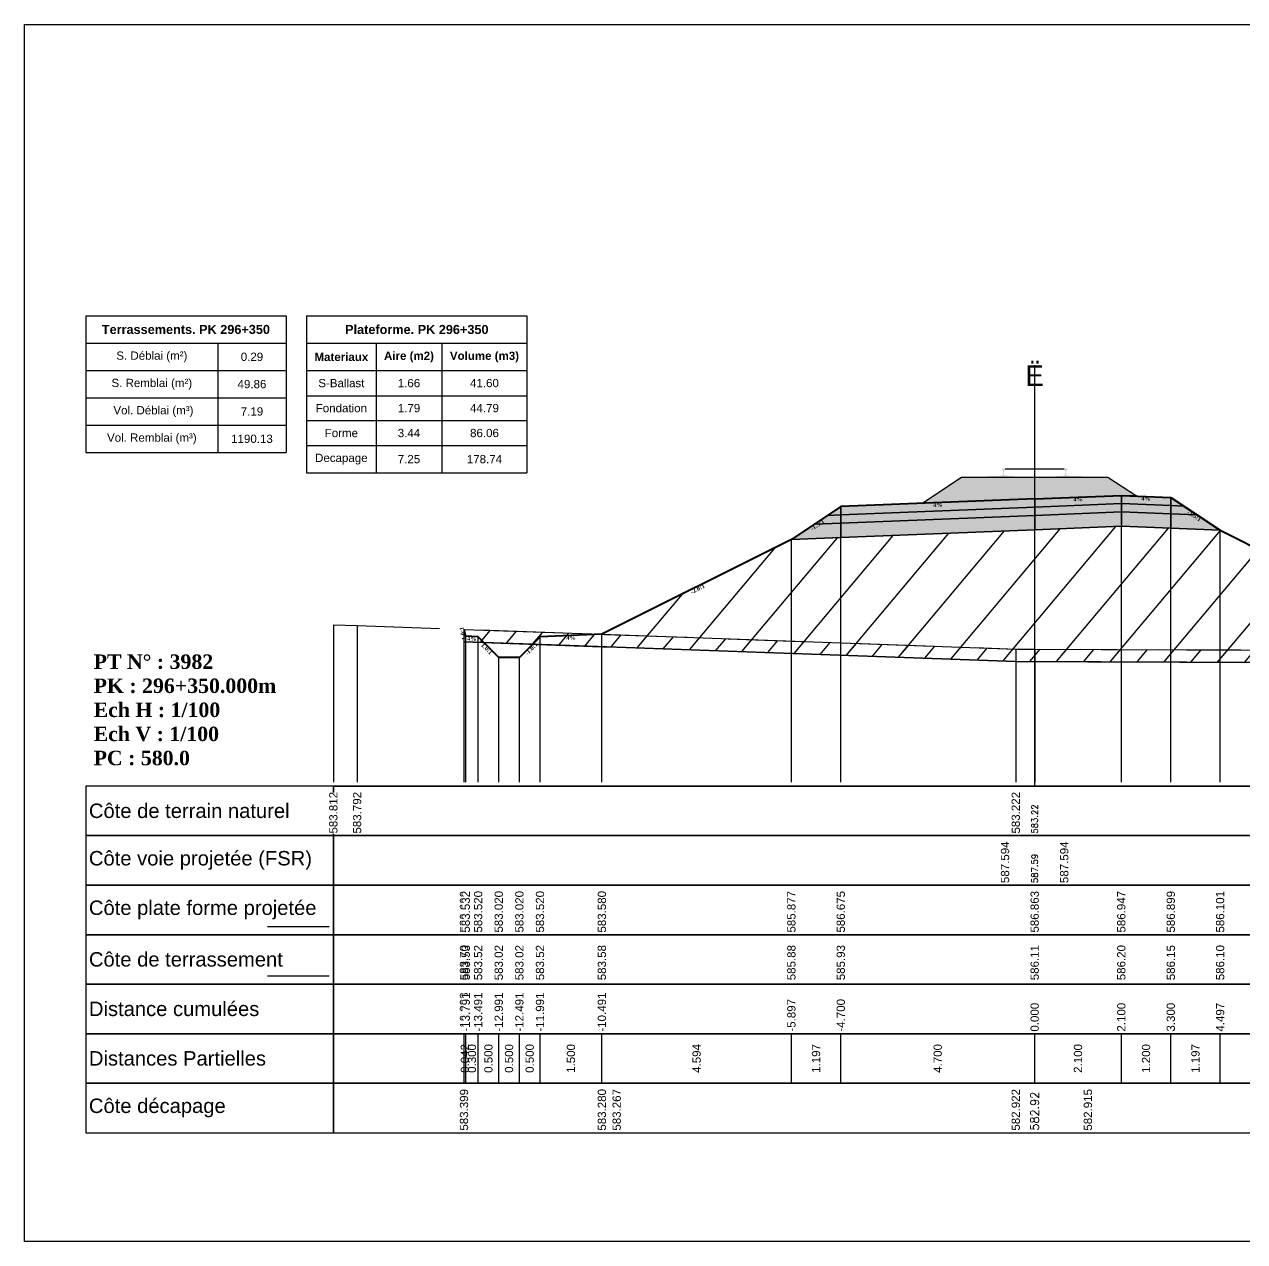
# Model space of a CAD drawing. Header units: millimetres. Extents: x 2762 to 3076, y 916 to 3305.
# Drawn here: x 2950.21 to 2979.79, y 2397.65 to 2427.15 of the extents above; entities that cross this region are included whole.
import ezdxf

# ---------------------------------------------------------------- set-up
doc = ezdxf.new("R2010")
doc.units = ezdxf.units.MM
doc.header["$LTSCALE"] = 2
doc.linetypes.add('CACHE', pattern=[9.525, 6.35, -3.175])
doc.linetypes.add('DASHED', pattern=[0.75, 0.5, -0.25])
for name, color, linetype in [('C-ANNO-TABL', 1, 'Continuous'), ('C-ANNO-TABL-TEXT', 150, 'Continuous'), ('C-ANNO-TABL-TITL', 150, 'Continuous'), ('C-ANNO-TABL-TTBL', 5, 'Continuous'), ('C-ROAD-CORR', 5, 'Continuous'), ('C-ROAD-SCTN', 7, 'Continuous')]:
    doc.layers.add(name, color=color, linetype=linetype)
doc.styles.add('ARIAL', font='arial.ttf')
doc.styles.add('C3D_Etiquette', font='romans.shx')
doc.styles.add('C3D_Profil_Travers', font='romans.shx')
doc.styles.get("Standard").update_dxf_attribs({"font": 'arial.ttf'})

msp = doc.modelspace()

# ---------------------------------------------------------------- hatches: boundary and pattern name
at = {"linetype": 'Continuous', "lineweight": -3}
msp.add_hatch(color=254, dxfattribs=at).paths.add_polyline_path([(2973.487, 2415.994), (2973.487, 2416.179), (2973.602, 2416.2), (2973.95, 2416.2), (2973.95, 2416.206), (2973.876, 2416.206), (2973.876, 2416.216), (2973.877, 2416.217), (2973.879, 2416.217), (2973.88, 2416.218), (2973.9, 2416.219), (2973.903, 2416.22), (2973.906, 2416.221), (2973.934, 2416.231), (2973.937, 2416.233), (2973.938, 2416.234), (2973.939, 2416.235), (2973.94, 2416.24), (2973.941, 2416.247), (2973.942, 2416.256), (2973.943, 2416.266), (2973.943, 2416.29), (2973.942, 2416.306), (2973.942, 2416.312), (2973.941, 2416.318), (2973.94, 2416.323), (2973.94, 2416.325), (2973.939, 2416.328), (2973.938, 2416.33), (2973.937, 2416.331), (2973.936, 2416.333), (2973.935, 2416.333), (2973.919, 2416.339), (2973.917, 2416.34), (2973.916, 2416.341), (2973.915, 2416.343), (2973.915, 2416.345), (2973.915, 2416.364), (2973.916, 2416.368), (2973.917, 2416.37), (2973.919, 2416.372), (2973.921, 2416.374), (2973.924, 2416.375), (2973.925, 2416.376), (2973.929, 2416.377), (2973.933, 2416.377), (2973.936, 2416.377), (2973.94, 2416.378), (2973.945, 2416.378), (2973.948, 2416.378), (2973.951, 2416.378), (2973.955, 2416.378), (2973.958, 2416.378), (2973.962, 2416.378), (2973.967, 2416.377), (2973.97, 2416.377), (2973.974, 2416.377), (2973.978, 2416.376), (2973.979, 2416.375), (2973.981, 2416.374), (2973.984, 2416.372), (2973.986, 2416.37), (2973.987, 2416.368), (2973.987, 2416.364), (2973.987, 2416.345), (2973.987, 2416.343), (2973.987, 2416.341), (2973.986, 2416.34), (2973.984, 2416.339), (2973.968, 2416.333), (2973.967, 2416.333), (2973.965, 2416.331), (2973.964, 2416.33), (2973.964, 2416.328), (2973.963, 2416.325), (2973.962, 2416.323), (2973.962, 2416.318), (2973.961, 2416.312), (2973.96, 2416.306), (2973.96, 2416.29), (2973.96, 2416.266), (2973.961, 2416.256), (2973.962, 2416.247), (2973.963, 2416.24), (2973.964, 2416.235), (2973.965, 2416.234), (2973.966, 2416.233), (2973.968, 2416.231), (2973.997, 2416.221), (2974, 2416.22), (2974.003, 2416.219), (2974.023, 2416.218), (2974.024, 2416.217), (2974.025, 2416.217), (2974.026, 2416.216), (2974.026, 2416.206), (2973.952, 2416.206), (2973.952, 2416.2), (2974.156, 2416.2), (2974.288, 2416.169), (2975.122, 2416.169), (2975.253, 2416.2), (2975.457, 2416.2), (2975.457, 2416.206), (2975.383, 2416.206), (2975.383, 2416.216), (2975.384, 2416.217), (2975.386, 2416.217), (2975.387, 2416.218), (2975.407, 2416.219), (2975.41, 2416.22), (2975.413, 2416.221), (2975.441, 2416.231), (2975.444, 2416.233), (2975.445, 2416.234), (2975.446, 2416.235), (2975.447, 2416.24), (2975.448, 2416.247), (2975.449, 2416.256), (2975.45, 2416.266), (2975.45, 2416.29), (2975.449, 2416.306), (2975.449, 2416.312), (2975.448, 2416.318), (2975.447, 2416.323), (2975.447, 2416.325), (2975.446, 2416.328), (2975.445, 2416.33), (2975.444, 2416.331), (2975.443, 2416.333), (2975.442, 2416.333), (2975.426, 2416.339), (2975.424, 2416.34), (2975.423, 2416.341), (2975.422, 2416.343), (2975.422, 2416.345), (2975.422, 2416.364), (2975.423, 2416.368), (2975.424, 2416.37), (2975.426, 2416.372), (2975.428, 2416.374), (2975.431, 2416.375), (2975.432, 2416.376), (2975.436, 2416.377), (2975.44, 2416.377), (2975.443, 2416.377), (2975.447, 2416.378), (2975.452, 2416.378), (2975.455, 2416.378), (2975.458, 2416.378), (2975.462, 2416.378), (2975.465, 2416.378), (2975.469, 2416.378), (2975.474, 2416.377), (2975.477, 2416.377), (2975.481, 2416.377), (2975.485, 2416.376), (2975.486, 2416.375), (2975.488, 2416.374), (2975.491, 2416.372), (2975.493, 2416.37), (2975.494, 2416.368), (2975.494, 2416.364), (2975.494, 2416.345), (2975.494, 2416.343), (2975.494, 2416.341), (2975.493, 2416.34), (2975.491, 2416.339), (2975.475, 2416.333), (2975.474, 2416.333), (2975.472, 2416.331), (2975.471, 2416.33), (2975.471, 2416.328), (2975.47, 2416.325), (2975.469, 2416.323), (2975.469, 2416.318), (2975.468, 2416.312), (2975.467, 2416.306), (2975.467, 2416.29), (2975.467, 2416.266), (2975.468, 2416.256), (2975.469, 2416.247), (2975.47, 2416.24), (2975.471, 2416.235), (2975.472, 2416.234), (2975.473, 2416.233), (2975.475, 2416.231), (2975.504, 2416.221), (2975.507, 2416.22), (2975.51, 2416.219), (2975.53, 2416.218), (2975.531, 2416.217), (2975.532, 2416.217), (2975.533, 2416.216), (2975.533, 2416.206), (2975.459, 2416.206), (2975.459, 2416.2), (2975.807, 2416.2), (2975.922, 2416.179), (2975.922, 2415.994)])
h = msp.add_hatch(dxfattribs=at)
h.set_pattern_fill('GRAVEL', color=252, scale=0.009, style=0)
h.set_pattern_definition([(228.0128, (2972.136781, 2415.766148), (-1.8288, -2.0574), [0.030755, -3.0447435]), (184.96974, (2972.116207, 2415.743288), (2.743199999, 0.228600013), [0.0527764, -5.2248644]), (132.51045, (2972.063629, 2415.738716), (2.286, -2.5146), [0.0372133, -3.684125]), (267.2737, (2971.974475, 2415.681566), (0.2286, 4.572), [0.0480604, -4.7579794]), (292.83365, (2971.972189, 2415.63356), (-1.143, 2.7432), [0.047127, -4.6655827]), (357.2737, (2971.990477, 2415.590126), (-4.572, 0.2286), [0.0480604, -4.7579794]), (37.69424, (2972.038483, 2415.5878396), (-2.9718, -2.286), [0.0635574, -6.2921804]), (72.25533, (2972.088775, 2415.626702), (1.6002, 5.0292), [0.0600048, -5.940473]), (121.42957, (2972.107063, 2415.683852), (-1.8288, 2.9718), [0.048223, -4.774099]), (175.23636, (2972.081917, 2415.725), (2.5146, -0.2286), [0.055054, -2.697654]), (222.39744, (2972.027053, 2415.7295716), (-2.7432, -2.5146), [0.071197, -7.0485095]), (138.81407, (2972.20079, 2415.67928), (-1.6002, 1.3716), [0.0243004, -2.405751]), (171.46923, (2972.182501, 2415.695282), (2.9718, -0.4572), [0.0462314, -4.5769175]), (225, (2972.13678, 2415.70214), (-3e-17, -0.2286), [0.032329, -0.29096]), (203.1986, (2972.12078, 2415.729572), (1.143, 0.4572), [0.01741, -1.723556]), (291.8014, (2972.104777, 2415.722714), (-0.2286, 0.6858), [0.024621, -1.206428]), (30.9638, (2972.11392, 2415.699854), (0.6858, 0.4572), [0.039989, -1.292967]), (161.565, (2972.14821, 2415.72043), (0.4572, -0.2286), [0.028916, -0.693981]), (16.38954, (2971.972189, 2415.722714), (2.286, 0.6858), [0.040508, -4.0102944]), (70.34618, (2972.011051, 2415.734144), (-0.9144, -2.5146), [0.033984, -3.3643994]), (293.1986, (2972.14821, 2415.766148), (-0.4572, 1.143), [0.034819, -1.7061465]), (343.61046, (2972.161927, 2415.734144), (-2.286, 0.6858), [0.040508, -4.0102944]), (339.44395, (2971.97219, 2415.580982), (-1.143, 0.4572), [0.039063, -1.914096]), (294.77514, (2972.008765, 2415.567266), (-1.143, 2.5146), [0.0327305, -3.2403234]), (66.8014, (2972.150497, 2415.537548), (0.4572, 1.143), [0.034819, -1.7061465]), (17.35402, (2972.164213, 2415.569552), (-2.9718, -0.9144), [0.0383204, -3.793714]), (69.44395, (2972.038483, 2415.537548), (-0.4572, -1.143), [0.0195316, -1.933628]), (101.3099, (2972.13678, 2415.537548), (-0.2286, 0.9144), [0.011656, -1.1539795]), (165.9638, (2972.134495, 2415.54898), (0.6858, -0.2286), [0.047127, -0.895415]), (186.009, (2972.088775, 2415.560408), (2.286, 0.2286), [0.043674, -4.323723]), (303.69, (2972.11392, 2415.67928), (-0.2286, 0.4572), [0.032969, -0.79126]), (353.15723, (2972.132209, 2415.651848), (3.8862, -0.4572), [0.05756, -5.698441]), (60.9454, (2972.18936, 2415.64499), (-0.9144, -1.6002), [0.023536, -2.330045]), (90, (2972.2008, 2415.66556), (-0.2286, 0.2286), [0.013716, -0.214884]), (120.25644, (2972.084203, 2415.567266), (0.9144, -1.6002), [0.031758, -3.1440547]), (48.0128, (2972.068201, 2415.594698), (1.8288, 2.0574), [0.06151, -3.0139886]), (0, (2972.10935, 2415.64042), (0.2286, 0.2286), [0.059436, -0.169164]), (325.30485, (2972.168785, 2415.640418), (2.286, -1.6002), [0.036145, -3.5783385]), (254.0546, (2972.198503, 2415.619844), (-0.2286, -0.9144), [0.033285, -1.6309485]), (207.64598, (2972.189359, 2415.58784), (-4.3434, -2.286), [0.054193, -5.365122]), (175.42608, (2972.141353, 2415.562694), (-2.9718, 0.2286), [0.0573327, -5.675926])])
h.paths.add_polyline_path([(2971.972, 2415.538), (2972.93, 2416.176), (2976.48, 2416.176), (2977.169, 2415.716), (2976.805, 2415.731)])
h = msp.add_hatch(color=11, dxfattribs=at)
h.paths.add_polyline_path([(2978.005, 2415.483), (2978.005, 2415.683), (2978.324, 2415.47)])
h.paths.add_polyline_path([(2976.805, 2415.531), (2976.805, 2415.731), (2978.005, 2415.683), (2978.005, 2415.483)])
h.paths.add_polyline_path([(2974.705, 2415.447), (2974.705, 2415.647), (2976.805, 2415.731), (2976.805, 2415.531)])
h.paths.add_polyline_path([(2970.005, 2415.259), (2970.005, 2415.459), (2974.705, 2415.647), (2974.705, 2415.447)])
h.paths.add_polyline_path([(2969.685, 2415.246), (2970.005, 2415.459), (2970.005, 2415.259)])
h = msp.add_hatch(color=30, dxfattribs=at)
h.paths.add_polyline_path([(2978.005, 2415.283), (2978.005, 2415.483), (2978.324, 2415.47), (2978.643, 2415.257)])
h.paths.add_polyline_path([(2976.805, 2415.331), (2976.805, 2415.531), (2978.005, 2415.483), (2978.005, 2415.283)])
h.paths.add_polyline_path([(2974.705, 2415.247), (2974.705, 2415.447), (2976.805, 2415.531), (2976.805, 2415.331)])
h.paths.add_polyline_path([(2970.005, 2415.059), (2970.005, 2415.259), (2974.705, 2415.447), (2974.705, 2415.247)])
h.paths.add_polyline_path([(2969.366, 2415.033), (2969.685, 2415.246), (2970.005, 2415.259), (2970.005, 2415.059)])
h = msp.add_hatch(color=83, dxfattribs=at)
h.paths.add_polyline_path([(2978.005, 2414.933), (2978.005, 2415.283), (2978.643, 2415.257), (2979.201, 2414.885)])
h.paths.add_polyline_path([(2976.805, 2414.981), (2976.805, 2415.331), (2978.005, 2415.283), (2978.005, 2414.933)])
h.paths.add_polyline_path([(2974.705, 2414.897), (2974.705, 2415.247), (2976.805, 2415.331), (2976.805, 2414.981)])
h.paths.add_polyline_path([(2970.005, 2414.709), (2970.005, 2415.059), (2974.705, 2415.247), (2974.705, 2414.897)])
h.paths.add_polyline_path([(2968.808, 2414.661), (2969.366, 2415.033), (2970.005, 2415.059), (2970.005, 2414.709)])
h = msp.add_hatch(dxfattribs=at)
h.set_pattern_fill('_U', color=3, angle=50, style=0, pattern_type=0)
h.set_pattern_definition([(50, (2962.5335, 2412.1238), (-0.766044, 0.642788), [])])
h.paths.add_polyline_path([(2962.534, 2412.124), (2962.714, 2412.304), (2964.214, 2412.364), (2968.808, 2414.661), (2976.805, 2414.981), (2979.201, 2414.885), (2985.045, 2411.963), (2985.045, 2411.663), (2974.247, 2411.706)])
h.paths.add_polyline_path([(2960.872, 2412.183), (2960.872, 2412.483), (2960.914, 2412.316), (2961.214, 2412.304), (2961.351, 2412.166)])
h = msp.add_hatch(dxfattribs=at)
h.set_pattern_fill('_U', color=150, scale=0.5, angle=50, style=0, pattern_type=0)
h.set_pattern_definition([(50, (2962.5335, 2412.1238), (-0.383022, 0.321394), [])])
h.paths.add_polyline_path([(2962.534, 2412.124), (2962.714, 2412.304), (2964.214, 2412.364), (2974.247, 2412.006), (2985.045, 2411.963), (2985.045, 2411.663), (2974.247, 2411.706)])
h.paths.add_polyline_path([(2960.872, 2412.483), (2964.214, 2412.364), (2962.714, 2412.304), (2962.534, 2412.124), (2961.351, 2412.166), (2961.214, 2412.304), (2960.914, 2412.316)])
h.paths.add_polyline_path([(2960.872, 2412.183), (2960.872, 2412.483), (2960.914, 2412.316), (2961.214, 2412.304), (2961.351, 2412.166)])

# ---------------------------------------------------------------- linework, layer by layer
at = {"color": 7, "linetype": 'Continuous', "lineweight": -3}
for p, q in [((2974.705, 2408.684), (2974.705, 2418.884)), ((2957.704, 2408.684), (2991.706, 2408.684)), ((2960.872, 2401.484), (2960.872, 2402.684)), ((2960.914, 2401.484), (2960.914, 2402.684)), ((2960.914, 2401.484), (2960.914, 2402.684)), ((2961.214, 2401.484), (2961.214, 2402.684)), ((2961.214, 2401.484), (2961.214, 2402.684)), ((2961.714, 2401.484), (2961.714, 2402.684)), ((2961.714, 2401.484), (2961.714, 2402.684)), ((2962.214, 2401.484), (2962.214, 2402.684)), ((2962.214, 2401.484), (2962.214, 2402.684)), ((2962.714, 2401.484), (2962.714, 2402.684)), ((2962.714, 2401.484), (2962.714, 2402.684)), ((2964.214, 2401.484), (2964.214, 2402.684)), ((2964.214, 2401.484), (2964.214, 2402.684)), ((2968.808, 2401.484), (2968.808, 2402.684)), ((2968.808, 2401.484), (2968.808, 2402.684)), ((2970.005, 2401.484), (2970.005, 2402.684)), ((2970.005, 2401.484), (2970.005, 2402.684)), ((2974.705, 2401.484), (2974.705, 2402.684)), ((2974.705, 2401.484), (2974.705, 2402.684)), ((2976.805, 2401.484), (2976.805, 2402.684)), ((2976.805, 2401.484), (2976.805, 2402.684)), ((2978.005, 2401.484), (2978.005, 2402.684)), ((2978.005, 2401.484), (2978.005, 2402.684)), ((2979.201, 2401.484), (2979.201, 2402.684)), ((2979.201, 2401.484), (2979.201, 2402.684))]:
    msp.add_line(p, q, dxfattribs=at)
at = {"color": 251, "linetype": 'Continuous', "lineweight": -3}
for p, q in [((2971.972, 2415.538), (2972.93, 2416.176)), ((2972.93, 2416.176), (2976.48, 2416.176)), ((2976.48, 2416.176), (2977.169, 2415.716)), ((2970.005, 2415.459), (2974.705, 2415.647)), ((2976.805, 2415.731), (2971.972, 2415.538)), ((2974.705, 2415.647), (2976.805, 2415.731)), ((2974.705, 2415.447), (2974.705, 2415.647)), ((2974.705, 2415.647), (2974.705, 2415.447)), ((2977.169, 2415.716), (2976.805, 2415.731)), ((2976.805, 2415.531), (2976.805, 2415.731)), ((2976.805, 2415.731), (2978.005, 2415.683)), ((2976.805, 2415.731), (2976.805, 2415.531)), ((2978.005, 2415.483), (2978.005, 2415.683)), ((2978.005, 2415.683), (2978.324, 2415.47)), ((2978.005, 2415.683), (2978.005, 2415.483)), ((2969.685, 2415.246), (2970.005, 2415.459)), ((2970.005, 2415.259), (2970.005, 2415.459)), ((2970.005, 2415.459), (2970.005, 2415.259)), ((2974.705, 2415.447), (2970.005, 2415.259)), ((2976.805, 2415.531), (2974.705, 2415.447)), ((2978.005, 2415.483), (2976.805, 2415.531)), ((2978.324, 2415.47), (2978.005, 2415.483)), ((2970.005, 2415.259), (2969.685, 2415.246))]:
    msp.add_line(p, q, dxfattribs=at)
at = {"color": 53, "linetype": 'Continuous', "lineweight": -3}
for p, q in [((2970.005, 2415.259), (2974.705, 2415.447)), ((2974.705, 2415.447), (2976.805, 2415.531)), ((2974.705, 2415.247), (2974.705, 2415.447)), ((2974.705, 2415.447), (2974.705, 2415.247)), ((2976.805, 2415.331), (2976.805, 2415.531)), ((2976.805, 2415.531), (2978.005, 2415.483)), ((2976.805, 2415.531), (2976.805, 2415.331)), ((2978.005, 2415.283), (2978.005, 2415.483)), ((2978.005, 2415.483), (2978.324, 2415.47)), ((2978.005, 2415.483), (2978.005, 2415.283)), ((2978.324, 2415.47), (2978.643, 2415.257)), ((2969.366, 2415.033), (2969.685, 2415.246)), ((2970.005, 2415.059), (2969.366, 2415.033)), ((2969.366, 2415.033), (2970.005, 2415.059)), ((2969.685, 2415.246), (2970.005, 2415.259)), ((2970.005, 2415.059), (2970.005, 2415.259)), ((2970.005, 2415.259), (2970.005, 2415.059)), ((2974.705, 2415.247), (2970.005, 2415.059)), ((2970.005, 2415.059), (2974.705, 2415.247)), ((2970.005, 2414.709), (2970.005, 2415.059)), ((2970.005, 2415.059), (2970.005, 2414.709)), ((2976.805, 2415.331), (2974.705, 2415.247)), ((2974.705, 2415.247), (2976.805, 2415.331)), ((2974.705, 2414.897), (2974.705, 2415.247)), ((2974.705, 2415.247), (2974.705, 2414.897)), ((2978.005, 2415.283), (2976.805, 2415.331)), ((2976.805, 2414.981), (2976.805, 2415.331)), ((2976.805, 2415.331), (2978.005, 2415.283)), ((2976.805, 2415.331), (2976.805, 2414.981)), ((2978.643, 2415.257), (2978.005, 2415.283)), ((2978.005, 2414.933), (2978.005, 2415.283)), ((2978.005, 2415.283), (2978.643, 2415.257)), ((2978.005, 2415.283), (2978.005, 2414.933)), ((2978.643, 2415.257), (2979.201, 2414.885)), ((2968.808, 2414.661), (2969.366, 2415.033)), ((2974.705, 2414.897), (2970.005, 2414.709)), ((2976.805, 2414.981), (2974.705, 2414.897)), ((2978.005, 2414.933), (2976.805, 2414.981)), ((2979.201, 2414.885), (2978.005, 2414.933)), ((2970.005, 2414.709), (2968.808, 2414.661))]:
    msp.add_line(p, q, dxfattribs=at)
at = {"color": 253, "linetype": 'Continuous', "lineweight": -3}
for p, q in [((2968.808, 2414.661), (2976.805, 2414.981)), ((2976.805, 2414.981), (2979.201, 2414.885)), ((2979.201, 2414.885), (2985.045, 2411.963)), ((2964.214, 2412.364), (2968.808, 2414.661)), ((2960.872, 2412.483), (2964.214, 2412.364)), ((2960.914, 2412.316), (2960.872, 2412.483)), ((2960.872, 2412.183), (2960.872, 2412.483)), ((2960.872, 2412.483), (2960.914, 2412.316)), ((2960.872, 2412.183), (2960.872, 2412.483)), ((2960.872, 2412.483), (2960.914, 2412.316)), ((2961.351, 2412.166), (2960.872, 2412.183)), ((2961.351, 2412.166), (2960.872, 2412.183)), ((2961.214, 2412.304), (2960.914, 2412.316)), ((2960.914, 2412.316), (2961.214, 2412.304)), ((2960.914, 2412.316), (2961.214, 2412.304)), ((2961.351, 2412.166), (2961.214, 2412.304)), ((2961.214, 2412.304), (2961.351, 2412.166)), ((2961.214, 2412.304), (2961.351, 2412.166)), ((2962.534, 2412.124), (2961.351, 2412.166)), ((2961.351, 2412.166), (2962.534, 2412.124)), ((2961.714, 2411.804), (2961.351, 2412.166)), ((2962.534, 2412.124), (2962.214, 2411.804)), ((2962.534, 2412.124), (2962.714, 2412.304)), ((2962.714, 2412.304), (2962.534, 2412.124)), ((2962.534, 2412.124), (2962.714, 2412.304)), ((2974.247, 2411.706), (2962.534, 2412.124)), ((2974.247, 2411.706), (2962.534, 2412.124)), ((2962.714, 2412.304), (2964.214, 2412.364)), ((2964.214, 2412.364), (2962.714, 2412.304)), ((2962.714, 2412.304), (2964.214, 2412.364)), ((2964.214, 2412.364), (2974.247, 2412.006)), ((2962.214, 2411.804), (2961.714, 2411.804)), ((2974.247, 2412.006), (2985.045, 2411.963)), ((2985.045, 2411.663), (2974.247, 2411.706)), ((2985.045, 2411.663), (2974.247, 2411.706))]:
    msp.add_line(p, q, dxfattribs=at)
at = {"color": 8, "linetype": 'CACHE', "lineweight": -3}
for p, q in [((2974.705, 2408.784), (2974.705, 2414.897)), ((2974.705, 2408.784), (2974.705, 2414.897)), ((2976.805, 2408.784), (2976.805, 2414.981)), ((2978.005, 2408.784), (2978.005, 2414.933)), ((2979.201, 2408.784), (2979.201, 2414.885)), ((2968.808, 2408.784), (2968.808, 2414.661)), ((2970.005, 2408.784), (2970.005, 2414.709)), ((2960.872, 2408.784), (2960.872, 2412.483)), ((2960.914, 2408.784), (2960.914, 2412.316)), ((2961.214, 2408.784), (2961.214, 2412.304)), ((2962.714, 2408.784), (2962.714, 2412.304)), ((2964.214, 2408.784), (2964.214, 2412.364)), ((2961.714, 2408.784), (2961.714, 2411.804)), ((2962.214, 2408.784), (2962.214, 2411.804))]:
    msp.add_line(p, q, dxfattribs=at)
at = {"color": 105, "linetype": 'DASHED', "lineweight": -3, "ltscale": 2}
for p, q in [((2957.705, 2412.596), (2958.281, 2412.576)), ((2958.281, 2412.576), (2974.247, 2412.006)), ((2974.247, 2412.006), (2974.705, 2412.004)), ((2974.705, 2412.004), (2986.139, 2411.959))]:
    msp.add_line(p, q, dxfattribs=at)
at = {"color": 98, "linetype": 'CACHE', "lineweight": -3}
for p, q in [((2957.705, 2412.596), (2957.705, 2408.784)), ((2958.281, 2412.576), (2958.281, 2408.784)), ((2974.247, 2412.006), (2974.247, 2408.784)), ((2974.705, 2412.004), (2974.705, 2408.784))]:
    msp.add_line(p, q, dxfattribs=at)
at = {"color": 6, "linetype": 'Continuous', "lineweight": -3}
for p, q in [((2960.872, 2412.183), (2964.214, 2412.064)), ((2964.214, 2412.064), (2964.573, 2412.051)), ((2964.573, 2412.051), (2974.247, 2411.706)), ((2974.247, 2411.706), (2974.705, 2411.704)), ((2974.705, 2411.704), (2975.995, 2411.699)), ((2975.995, 2411.699), (2985.045, 2411.663))]:
    msp.add_line(p, q, dxfattribs=at)
at = {"color": 154, "linetype": 'Continuous', "lineweight": -3}
msp.add_line((2956.104, 2405.284), (2957.604, 2405.284), dxfattribs=at)
at = {"color": 1, "linetype": 'Continuous', "lineweight": -3}
msp.add_line((2956.104, 2404.084), (2957.604, 2404.084), dxfattribs=at)
at = {"color": 7, "linetype": 'Continuous', "lineweight": -3}
for points in [[(2957.704, 2407.484), (2957.704, 2408.684), (2951.704, 2408.684), (2951.704, 2407.484)], [(2957.704, 2407.484), (2991.706, 2407.484), (2991.706, 2408.684), (2957.704, 2408.684)], [(2957.704, 2406.284), (2957.704, 2407.484), (2951.704, 2407.484), (2951.704, 2406.284)], [(2957.704, 2406.284), (2991.706, 2406.284), (2991.706, 2407.484), (2957.704, 2407.484)], [(2957.704, 2405.084), (2957.704, 2406.284), (2951.704, 2406.284), (2951.704, 2405.084)], [(2957.704, 2405.084), (2991.706, 2405.084), (2991.706, 2406.284), (2957.704, 2406.284)], [(2957.704, 2403.884), (2957.704, 2405.084), (2951.704, 2405.084), (2951.704, 2403.884)], [(2957.704, 2403.884), (2991.706, 2403.884), (2991.706, 2405.084), (2957.704, 2405.084)], [(2957.704, 2402.684), (2957.704, 2403.884), (2951.704, 2403.884), (2951.704, 2402.684)], [(2957.704, 2402.684), (2991.706, 2402.684), (2991.706, 2403.884), (2957.704, 2403.884)], [(2957.704, 2401.484), (2957.704, 2402.684), (2951.704, 2402.684), (2951.704, 2401.484)], [(2957.704, 2401.484), (2991.706, 2401.484), (2991.706, 2402.684), (2957.704, 2402.684)], [(2957.704, 2400.284), (2957.704, 2401.484), (2951.704, 2401.484), (2951.704, 2400.284)], [(2957.704, 2400.284), (2991.706, 2400.284), (2991.706, 2401.484), (2957.704, 2401.484)]]:
    msp.add_3dface(points, dxfattribs=at)
at = {"layer": 'C-ANNO-TABL', "color": 7, "linetype": 'Continuous', "lineweight": -3}
for p, q in [((2951.704, 2419.419), (2954.904, 2419.419)), ((2954.904, 2419.419), (2956.557, 2419.419)), ((2954.904, 2419.419), (2954.904, 2418.757)), ((2957.057, 2419.416), (2958.739, 2419.416)), ((2958.739, 2419.416), (2960.335, 2419.416)), ((2958.739, 2419.416), (2958.739, 2418.754)), ((2960.335, 2419.416), (2962.398, 2419.416)), ((2960.335, 2419.416), (2960.335, 2418.754)), ((2951.704, 2418.757), (2954.904, 2418.757)), ((2954.904, 2418.757), (2956.557, 2418.757)), ((2954.904, 2418.757), (2954.904, 2418.095)), ((2957.057, 2418.754), (2958.739, 2418.754)), ((2958.739, 2418.754), (2960.335, 2418.754)), ((2958.739, 2418.754), (2958.739, 2418.147)), ((2960.335, 2418.754), (2962.398, 2418.754)), ((2960.335, 2418.754), (2960.335, 2418.147)), ((2951.704, 2418.095), (2954.904, 2418.095)), ((2954.904, 2418.095), (2956.557, 2418.095)), ((2954.904, 2418.095), (2954.904, 2417.432)), ((2957.057, 2418.147), (2958.739, 2418.147)), ((2958.739, 2418.147), (2960.335, 2418.147)), ((2958.739, 2418.147), (2958.739, 2417.543)), ((2960.335, 2418.147), (2962.398, 2418.147)), ((2960.335, 2418.147), (2960.335, 2417.543)), ((2951.704, 2417.432), (2954.904, 2417.432)), ((2954.904, 2417.432), (2956.557, 2417.432)), ((2954.904, 2417.432), (2954.904, 2416.77)), ((2957.057, 2417.543), (2958.739, 2417.543)), ((2958.739, 2417.543), (2960.335, 2417.543)), ((2958.739, 2417.543), (2958.739, 2416.939)), ((2960.335, 2417.543), (2962.398, 2417.543)), ((2960.335, 2417.543), (2960.335, 2416.939)), ((2957.057, 2416.939), (2958.739, 2416.939)), ((2958.739, 2416.939), (2960.335, 2416.939)), ((2958.739, 2416.939), (2958.739, 2416.28)), ((2960.335, 2416.939), (2962.398, 2416.939)), ((2960.335, 2416.939), (2960.335, 2416.28))]:
    msp.add_line(p, q, dxfattribs=at)
at = {"layer": 'C-ANNO-TABL-TTBL', "color": 7, "linetype": 'Continuous', "lineweight": -3}
for p, q in [((2951.704, 2420.084), (2956.557, 2420.084)), ((2951.704, 2420.084), (2951.704, 2419.419)), ((2956.557, 2420.084), (2956.557, 2419.419)), ((2957.057, 2420.084), (2962.398, 2420.084)), ((2957.057, 2420.084), (2957.057, 2419.416)), ((2962.398, 2420.084), (2962.398, 2419.416)), ((2951.704, 2419.419), (2951.704, 2418.757)), ((2956.557, 2419.419), (2956.557, 2418.757)), ((2957.057, 2419.416), (2957.057, 2418.754)), ((2962.398, 2419.416), (2962.398, 2418.754)), ((2951.704, 2418.757), (2951.704, 2418.095)), ((2956.557, 2418.757), (2956.557, 2418.095)), ((2957.057, 2418.754), (2957.057, 2418.147)), ((2962.398, 2418.754), (2962.398, 2418.147)), ((2951.704, 2418.095), (2951.704, 2417.432)), ((2956.557, 2418.095), (2956.557, 2417.432)), ((2957.057, 2418.147), (2957.057, 2417.543)), ((2962.398, 2418.147), (2962.398, 2417.543)), ((2951.704, 2417.432), (2951.704, 2416.77)), ((2956.557, 2417.432), (2956.557, 2416.77)), ((2957.057, 2417.543), (2957.057, 2416.939)), ((2962.398, 2417.543), (2962.398, 2416.939)), ((2957.057, 2416.939), (2957.057, 2416.28)), ((2962.398, 2416.939), (2962.398, 2416.28)), ((2951.704, 2416.77), (2954.904, 2416.77)), ((2954.904, 2416.77), (2956.557, 2416.77)), ((2957.057, 2416.28), (2958.739, 2416.28)), ((2958.739, 2416.28), (2960.335, 2416.28)), ((2960.335, 2416.28), (2962.398, 2416.28))]:
    msp.add_line(p, q, dxfattribs=at)
at = {"layer": 'C-ROAD-CORR', "color": 1, "linetype": 'Continuous', "lineweight": 40}
for p, q in [((2974.705, 2415.647), (2970.005, 2415.459)), ((2974.705, 2415.647), (2976.805, 2415.731)), ((2976.805, 2415.731), (2978.005, 2415.683)), ((2978.005, 2415.683), (2979.201, 2414.885)), ((2970.005, 2415.459), (2968.808, 2414.661)), ((2979.201, 2414.885), (2985.045, 2411.963)), ((2968.808, 2414.661), (2964.214, 2412.364)), ((2960.914, 2412.316), (2960.872, 2412.483)), ((2961.214, 2412.304), (2960.914, 2412.316)), ((2961.714, 2411.804), (2961.214, 2412.304)), ((2962.714, 2412.304), (2962.214, 2411.804)), ((2964.214, 2412.364), (2962.714, 2412.304)), ((2962.214, 2411.804), (2961.714, 2411.804))]:
    msp.add_line(p, q, dxfattribs=at)
at = {"layer": 'C-ROAD-CORR', "color": 102, "linetype": 'Continuous', "lineweight": -3, "ltscale": 0.5}
for p, q in [((2974.705, 2414.897), (2970.005, 2414.709)), ((2974.705, 2414.897), (2976.805, 2414.981)), ((2976.805, 2414.981), (2978.005, 2414.933)), ((2978.005, 2414.933), (2979.201, 2414.885)), ((2970.005, 2414.709), (2968.808, 2414.661))]:
    msp.add_line(p, q, dxfattribs=at)
at = {"layer": 'C-ROAD-CORR', "color": 1, "linetype": 'Continuous', "lineweight": -3}
for p, q in [((2961.714, 2411.804), (2961.214, 2412.304)), ((2962.714, 2412.304), (2962.214, 2411.804))]:
    msp.add_line(p, q, dxfattribs=at)
at = {"layer": 'C-ROAD-SCTN', "color": 154, "linetype": 'Continuous', "lineweight": -3}
for p, q in [((2973.987, 2416.378), (2974.705, 2416.378)), ((2974.705, 2416.378), (2975.422, 2416.378)), ((2970.005, 2415.459), (2974.705, 2415.647)), ((2974.705, 2415.647), (2976.805, 2415.731)), ((2976.805, 2415.731), (2978.005, 2415.683)), ((2978.005, 2415.683), (2979.201, 2414.885)), ((2968.808, 2414.661), (2970.005, 2415.459)), ((2979.201, 2414.885), (2985.045, 2411.963)), ((2964.214, 2412.364), (2968.808, 2414.661)), ((2960.872, 2412.483), (2960.914, 2412.316)), ((2960.914, 2412.316), (2961.214, 2412.304)), ((2961.214, 2412.304), (2961.714, 2411.804)), ((2962.214, 2411.804), (2962.714, 2412.304)), ((2962.714, 2412.304), (2964.214, 2412.364)), ((2961.714, 2411.804), (2962.214, 2411.804))]:
    msp.add_line(p, q, dxfattribs=at)
at = {"layer": 'C-ROAD-SCTN', "color": 140, "linetype": 'Continuous', "lineweight": -3}
for p, q in [((2971.972, 2415.538), (2972.93, 2416.176)), ((2972.93, 2416.176), (2972.973, 2416.176)), ((2972.973, 2416.176), (2974.705, 2416.176)), ((2974.705, 2416.176), (2976.436, 2416.176)), ((2976.436, 2416.176), (2976.48, 2416.176)), ((2976.48, 2416.176), (2977.169, 2415.716))]:
    msp.add_line(p, q, dxfattribs=at)
at = {"layer": 'C-ROAD-SCTN', "color": 1, "linetype": 'Continuous', "lineweight": -3}
for p, q in [((2970.005, 2414.709), (2974.705, 2414.897)), ((2974.705, 2414.897), (2976.805, 2414.981)), ((2976.805, 2414.981), (2978.005, 2414.933)), ((2978.005, 2414.933), (2979.201, 2414.885)), ((2979.201, 2414.885), (2985.045, 2411.963)), ((2964.214, 2412.364), (2968.808, 2414.661)), ((2968.808, 2414.661), (2970.005, 2414.709)), ((2960.872, 2412.483), (2960.914, 2412.316)), ((2960.914, 2412.316), (2961.214, 2412.304)), ((2961.214, 2412.304), (2961.714, 2411.804)), ((2962.214, 2411.804), (2962.714, 2412.304)), ((2962.714, 2412.304), (2964.214, 2412.364)), ((2961.714, 2411.804), (2962.214, 2411.804))]:
    msp.add_line(p, q, dxfattribs=at)

# ---------------------------------------------------------------- texts
at = {"color": 7, "linetype": 'Continuous', "lineweight": -3}
for s, insert, char_height, attachment_point, style in [('{\\fWingdings|b0|i0|c2|p0;Ë}', (2974.705, 2418.384), 0.5, 8, 'C3D_Profil_Travers'), ('{\\fTimes New Roman|b1|i0|c0|p18;PT N° : 3982\\PPK : 296+350.000m\\PEch H : 1/100\\PEch V : 1/100\\PPC : 580.0}', (2951.893, 2409.184), 0.35, 7, 'C3D_Profil_Travers'), ('{\\fArial|b0|i0|c0|p34;Côte de terrain naturel}', (2951.779, 2408.084), 0.35, 4, 'C3D_Etiquette'), ('{\\fArial|b0|i0|c0|p34;Côte plate forme projetée}', (2951.779, 2405.684), 0.35, 4, 'C3D_Etiquette'), ('{\\fArial|b0|i0|c0|p34;Côte de terrassement}', (2951.779, 2404.484), 0.35, 4, 'C3D_Etiquette'), ('{\\fArial|b0|i0|c0|p34;Distance cumulées}', (2951.779, 2403.284), 0.35, 4, 'C3D_Etiquette'), ('{\\fArial|b0|i0|c0|p34;Distances Partielles}', (2951.779, 2402.084), 0.35, 4, 'C3D_Etiquette'), ('{\\fArial|b0|i0|c0|p34;Côte décapage}', (2951.779, 2400.884), 0.35, 4, 'C3D_Etiquette')]:
    msp.add_mtext(s, dxfattribs=dict(at, insert=insert, char_height=char_height, attachment_point=attachment_point, style=style))
at = {"color": 7, "linetype": 'Continuous', "lineweight": -3, "char_height": 0.1, "style": 'C3D_Etiquette'}
for s, insert, width, attachment_point, rotation in [('{\\fTimes New Roman|b1|i0|c0|p18;4%}', (2975.755, 2415.685), 0.37094, 2, 2.2906), ('{\\fTimes New Roman|b1|i0|c0|p18;4%}', (2977.404, 2415.703), 0.42071, 2, 357.7094), ('{\\fTimes New Roman|b1|i0|c0|p18;4%}', (2972.355, 2415.549), 0.42071, 2, 2.2906), ('{\\fTimes New Roman|b1|i0|c0|p18;-1.5:1}', (2978.601, 2415.281), 0.34598, 2, 326.3099), ('{\\fTimes New Roman|b1|i0|c0|p18;-1.5:1}', (2969.408, 2415.057), 0.34598, 2, 33.6901), ('{\\fTimes New Roman|b1|i0|c0|p18;-2.0:1}', (2966.512, 2413.509), 0.34598, 2, 26.5651), ('{\\fTimes New Roman|b1|i0|c0|p18;1.0:1}', (2960.889, 2412.398), 0.29446, 8, 104.0362), ('{\\fTimes New Roman|b1|i0|c0|p18;4%}', (2961.063, 2412.306), 0.37094, 2, 357.7094), ('{\\fTimes New Roman|b1|i0|c0|p18;1.0:1}', (2961.461, 2412.051), 0.29001, 2, 315), ('{\\fTimes New Roman|b1|i0|c0|p18;-1.0:1}', (2962.466, 2412.051), 0.34598, 2, 45), ('{\\fTimes New Roman|b1|i0|c0|p18;4%}', (2963.464, 2412.33), 0.42071, 2, 2.2906)]:
    msp.add_mtext(s, dxfattribs=dict(at, insert=insert, width=width, attachment_point=attachment_point, rotation=rotation))
at = {"color": 7, "linetype": 'Continuous', "lineweight": -3, "rotation": 90, "style": 'C3D_Profil_Travers'}
for s, insert, char_height, attachment_point in [('583.22', (2974.705, 2407.534), 0.15, 4), ('587.59', (2974.705, 2406.334), 0.15, 4), ('{\\fArial|b0|i0|c0|p34;583.70}', (2960.872, 2403.979), 0.2, 4), ('{\\fArial|b0|i0|c0|p34;583.53}', (2960.914, 2403.979), 0.2, 4), ('{\\fArial|b0|i0|c0|p34;583.52}', (2961.214, 2403.979), 0.2, 4), ('{\\fArial|b0|i0|c0|p34;583.02}', (2961.714, 2403.979), 0.2, 4), ('{\\fArial|b0|i0|c0|p34;583.02}', (2962.214, 2403.979), 0.2, 4), ('{\\fArial|b0|i0|c0|p34;583.52}', (2962.714, 2403.979), 0.2, 4), ('{\\fArial|b0|i0|c0|p34;583.58}', (2964.214, 2403.979), 0.2, 4), ('{\\fArial|b0|i0|c0|p34;585.88}', (2968.808, 2403.979), 0.2, 4), ('{\\fArial|b0|i0|c0|p34;585.93}', (2970.005, 2403.979), 0.2, 4), ('{\\fArial|b0|i0|c0|p34;586.11}', (2974.705, 2403.979), 0.2, 4), ('{\\fArial|b0|i0|c0|p34;586.20}', (2976.805, 2403.979), 0.2, 4), ('{\\fArial|b0|i0|c0|p34;586.15}', (2978.005, 2403.979), 0.2, 4), ('{\\fArial|b0|i0|c0|p34;586.10}', (2979.201, 2403.979), 0.2, 4), ('{\\fArial|b0|i0|c0|p34;0.042}', (2960.893, 2402.084), 0.2, 5), ('{\\fArial|b0|i0|c0|p34;0.300}', (2961.064, 2402.084), 0.2, 5), ('{\\fArial|b0|i0|c0|p34;0.500}', (2961.464, 2402.084), 0.2, 5), ('{\\fArial|b0|i0|c0|p34;0.500}', (2961.964, 2402.084), 0.2, 5), ('{\\fArial|b0|i0|c0|p34;0.500}', (2962.464, 2402.084), 0.2, 5), ('{\\fArial|b0|i0|c0|p34;1.500}', (2963.464, 2402.084), 0.2, 5), ('{\\fArial|b0|i0|c0|p34;4.594}', (2966.511, 2402.084), 0.2, 5), ('{\\fArial|b0|i0|c0|p34;1.197}', (2969.406, 2402.084), 0.2, 5), ('{\\fArial|b0|i0|c0|p34;4.700}', (2972.355, 2402.084), 0.2, 5), ('{\\fArial|b0|i0|c0|p34;2.100}', (2975.755, 2402.084), 0.2, 5), ('{\\fArial|b0|i0|c0|p34;1.200}', (2977.405, 2402.084), 0.2, 5), ('{\\fArial|b0|i0|c0|p34;1.197}', (2978.603, 2402.084), 0.2, 5), ('582.92', (2974.705, 2400.334), 0.2, 4)]:
    msp.add_mtext(s, dxfattribs=dict(at, insert=insert, char_height=char_height, attachment_point=attachment_point))
at = {"color": 7, "linetype": 'Continuous', "lineweight": -3, "insert": (2951.779, 2406.884), "char_height": 0.35, "attachment_point": 4}
msp.add_mtext('{\\fArial|b0|i0|c0|p34;Côte voie projetée (FSR)}', dxfattribs=at)
at = {"layer": 'C-ANNO-TABL-TEXT', "color": 7, "linetype": 'Continuous', "lineweight": -3, "char_height": 0.2, "attachment_point": 5, "style": 'ARIAL'}
for s, insert in [('{\\fArial|b0|i0|c0|p34;\\C7;0.29}', (2955.731, 2419.088)), ('{\\fArial|b0|i0|c0|p34;\\C7;49.86}', (2955.731, 2418.426)), ('{\\fArial|b0|i0|c0|p34;\\C7;S-Ballast}', (2957.898, 2418.451)), ('{\\fArial|b0|i0|c0|p34;\\C7;1.66}', (2959.537, 2418.451)), ('{\\C18;\\c0;41.60}', (2961.367, 2418.451)), ('{\\fArial|b0|i0|c0|p34;\\C7;7.19}', (2955.731, 2417.764)), ('{\\fArial|b0|i0|c0|p34;\\C7;Fondation}', (2957.898, 2417.845)), ('{\\fArial|b0|i0|c0|p34;\\C7;1.79}', (2959.537, 2417.845)), ('{\\C18;\\c0;44.79}', (2961.367, 2417.845)), ('{\\fArial|b0|i0|c0|p34;\\C7;1190.13}', (2955.731, 2417.101)), ('{\\fArial|b0|i0|c0|p34;\\C7;Forme}', (2957.898, 2417.241)), ('{\\fArial|b0|i0|c0|p34;\\C7;3.44}', (2959.537, 2417.241)), ('{\\C18;\\c0;86.06}', (2961.367, 2417.241)), ('{\\fArial|b0|i0|c0|p34;\\C7;Decapage}', (2957.898, 2416.609)), ('{\\fArial|b0|i0|c0|p34;\\C7;7.25}', (2959.537, 2416.609)), ('{\\C18;\\c0;178.74}', (2961.367, 2416.609))]:
    msp.add_mtext(s, dxfattribs=dict(at, insert=insert))
at = {"layer": 'C-ANNO-TABL-TITL', "color": 7, "linetype": 'Continuous', "lineweight": -3, "attachment_point": 5, "style": 'ARIAL'}
for s, insert, char_height in [('{\\fArial|b1|i0|c0|p34;\\C7;Terrassements. PK 296+350}', (2954.13, 2419.751), 0.22), ('{\\fArial|b1|i0|c0|p34;\\C18;\\c0;Plateforme. PK 296+350}', (2959.727, 2419.75), 0.22), ('{\\fArial|b0|i0|c0|p34;\\C7;S. Déblai (m²) }', (2953.304, 2419.088), 0.2), ('{\\fArial|b1|i0|c0|p34;\\C7;Materiaux   }', (2957.898, 2419.085), 0.2), ('{\\fArial|b1|i0|c0|p34;\\C7;Aire (m2)}', (2959.537, 2419.085), 0.2), ('{\\fArial|b1|i0|c0|p34;\\C7;Volume (m3)}', (2961.367, 2419.085), 0.2), ('{\\fArial|b0|i0|c0|p34;\\C7;S. Remblai (m²) }', (2953.304, 2418.426), 0.2), ('{\\fArial|b0|i0|c0|p34;\\C7; Vol. Déblai (m³) }', (2953.304, 2417.764), 0.2), ('{\\fArial|b0|i0|c0|p34;\\C7;Vol. Remblai (m³)}', (2953.304, 2417.101), 0.2)]:
    msp.add_mtext(s, dxfattribs=dict(at, insert=insert, char_height=char_height))

# ---------------------------------------------------------------- next in the draw order: texts
at = {"color": 7, "linetype": 'Continuous', "lineweight": -3, "char_height": 0.2, "attachment_point": 4, "rotation": 90, "style": 'C3D_Profil_Travers', "bg_fill": 3, "box_fill_scale": 1.000375, "bg_fill_color": 256, "bg_fill_true_color": 13158600, "bg_fill_transparency": 0}
for s, insert, width in [('{\\fArial|b0|i0|c0|p34;583.812}', (2957.705, 2407.534), 0.99347), ('{\\fArial|b0|i0|c0|p34;583.792}', (2958.281, 2407.534), 0.99347), ('{\\fArial|b0|i0|c0|p34;583.222}', (2974.247, 2407.534), 0.99347), ('{\\fArial|b0|i0|c0|p34;587.594}', (2973.987, 2406.334), 0.99471), ('{\\fArial|b0|i0|c0|p34;587.594}', (2975.422, 2406.334), 0.99471), ('{\\fArial|b0|i0|c0|p34;583.699}', (2960.872, 2405.134), 0.99595), ('{\\fArial|b0|i0|c0|p34;583.020}', (2961.714, 2405.134), 0.99484), ('{\\fArial|b0|i0|c0|p34;583.020}', (2962.214, 2405.134), 0.99484), ('{\\fArial|b0|i0|c0|p34;583.520}', (2962.714, 2405.134), 0.99484), ('{\\fArial|b0|i0|c0|p34;583.580}', (2964.214, 2405.134), 0.99484), ('{\\fArial|b0|i0|c0|p34;585.877}', (2968.808, 2405.134), 0.99553), ('{\\fArial|b0|i0|c0|p34;586.675}', (2970.005, 2405.134), 0.99705), ('{\\fArial|b0|i0|c0|p34;586.863}', (2974.705, 2405.134), 0.99553), ('{\\fArial|b0|i0|c0|p34;586.947}', (2976.805, 2405.134), 0.99553), ('{\\fArial|b0|i0|c0|p34;586.899}', (2978.005, 2405.134), 0.99595), ('{\\fArial|b0|i0|c0|p34;586.101}', (2979.201, 2405.134), 0.95654), ('{\\fArial|b0|i0|c0|p34;\\C256;-13.833}', (2960.872, 2402.734), 0.93532), ('{\\fArial|b0|i0|c0|p34;\\C256;-12.991}', (2961.714, 2402.734), 0.89632), ('{\\fArial|b0|i0|c0|p34;\\C256;-12.491}', (2962.214, 2402.734), 0.89632), ('{\\fArial|b0|i0|c0|p34;\\C256;-11.991}', (2962.714, 2402.734), 0.89632), ('{\\fArial|b0|i0|c0|p34;\\C256;-10.491}', (2964.214, 2402.734), 0.89632), ('{\\fArial|b0|i0|c0|p34;\\C256;-5.897}', (2968.808, 2402.734), 0.77838), ('{\\fArial|b0|i0|c0|p34;\\C256;-4.700}', (2970.005, 2402.734), 0.77769), ('{\\fArial|b0|i0|c0|p34;\\C256;0.000}', (2974.705, 2402.734), 0.68096), ('{\\fArial|b0|i0|c0|p34;\\C256;2.100}', (2976.805, 2402.734), 0.6844), ('{\\fArial|b0|i0|c0|p34;\\C256;3.300}', (2978.005, 2402.734), 0.68082), ('{\\fArial|b0|i0|c0|p34;\\C256;4.497}', (2979.201, 2402.734), 0.68978), ('{\\fArial|b0|i0|c0|p34;583.399}', (2960.872, 2400.334), 0.99595), ('{\\fArial|b0|i0|c0|p34;583.280}', (2964.214, 2400.334), 0.99484), ('{\\fArial|b0|i0|c0|p34;583.267}', (2964.573, 2400.334), 0.99553), ('{\\fArial|b0|i0|c0|p34;582.922}', (2974.247, 2400.334), 0.99347), ('{\\fArial|b0|i0|c0|p34;582.915}', (2975.995, 2400.334), 0.99705)]:
    msp.add_mtext(s, dxfattribs=dict(at, insert=insert, width=width))

# ---------------------------------------------------------------- next in the draw order: texts
for s, insert, width in [('{\\fArial|b0|i0|c0|p34;583.532}', (2960.914, 2405.134), 0.99347), ('{\\fArial|b0|i0|c0|p34;\\C256;-13.791}', (2960.914, 2402.734), 0.89632)]:
    msp.add_mtext(s, dxfattribs=dict(at, insert=insert, width=width))

# ---------------------------------------------------------------- next in the draw order: texts
for s, insert, width in [('{\\fArial|b0|i0|c0|p34;583.520}', (2961.214, 2405.134), 0.99484), ('{\\fArial|b0|i0|c0|p34;\\C256;-13.491}', (2961.214, 2402.734), 0.89632)]:
    msp.add_mtext(s, dxfattribs=dict(at, insert=insert, width=width))

# ---------------------------------------------------------------- next in the draw order: linework, layer by layer
msp.add_lwpolyline([(2950.215, 2427.145), (2999.215, 2427.145), (2999.215, 2397.645), (2950.215, 2397.645)], close=True)

doc.saveas('drawing.dxf')
